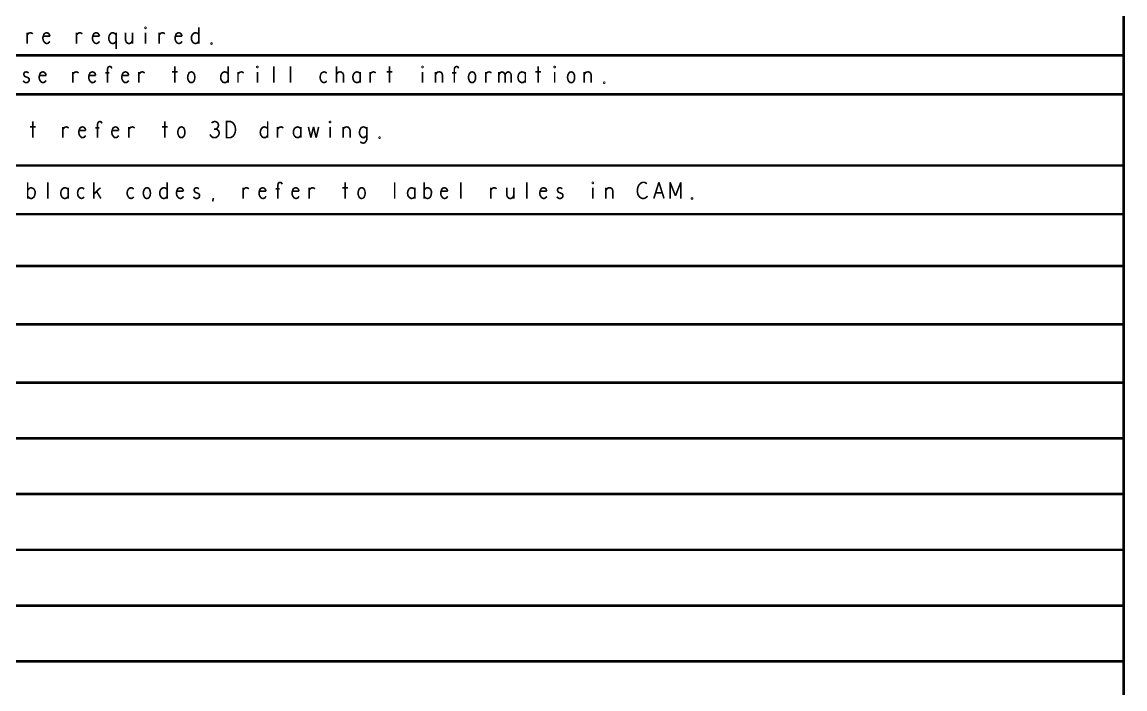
# Model space of a CAD drawing. Header units: millimetres. Extents: x 3885 to 4350, y -149 to 182.
# Drawn here: x 3971.9 to 4058.4, y -46.5 to 5.8 of the extents above; entities that cross this region are included whole.
import ezdxf

# ---------------------------------------------------------------- set-up
doc = ezdxf.new("R2010")
doc.units = ezdxf.units.MM
doc.header["$LTSCALE"] = 23.1
doc.layers.get('0').update_dxf_attribs({"linetype": 'CONTINUOUS'})

msp = doc.modelspace()

# ---------------------------------------------------------------- linework, layer by layer
for points, const_width in [([(3931.728, 57.195), (3931.728, -96.11), (4058.256, -96.11), (4058.256, 57.195)], 0.203), ([(3985.715, 5.406), (3985.715, 4.136)], 0.127), ([(3972.246, 4.813), (3972.327, 4.898), (3972.407, 4.961), (3972.52, 4.982), (3972.6, 4.961), (3972.697, 4.898)], 0.127), ([(3972.246, 4.136), (3972.246, 4.982)], 0.127), ([(3974.04, 4.707), (3973.992, 4.855), (3973.912, 4.94), (3973.799, 4.982), (3973.686, 4.961), (3973.59, 4.898), (3973.526, 4.749), (3973.493, 4.622), (3973.493, 4.495), (3973.526, 4.368), (3973.606, 4.241), (3973.703, 4.157), (3973.815, 4.136), (3973.928, 4.178), (3974.04, 4.305)], 0.127), ([(3973.526, 4.707), (3974.04, 4.707)], 0.127), ([(3976.132, 4.813), (3976.213, 4.898), (3976.293, 4.961), (3976.406, 4.982), (3976.487, 4.961), (3976.583, 4.898)], 0.127), ([(3976.132, 4.136), (3976.132, 4.982)], 0.127), ([(3977.927, 4.707), (3977.878, 4.855), (3977.798, 4.94), (3977.685, 4.982), (3977.573, 4.961), (3977.476, 4.898), (3977.412, 4.749), (3977.38, 4.622), (3977.38, 4.495), (3977.412, 4.368), (3977.492, 4.241), (3977.589, 4.157), (3977.701, 4.136), (3977.814, 4.178), (3977.927, 4.305)], 0.127), ([(3977.412, 4.707), (3977.927, 4.707)], 0.127), ([(3979.238, 4.792), (3979.158, 4.898), (3979.061, 4.961), (3978.949, 4.982), (3978.852, 4.961), (3978.739, 4.855), (3978.675, 4.707), (3978.659, 4.559), (3978.675, 4.411), (3978.739, 4.263), (3978.852, 4.157), (3978.949, 4.136), (3979.061, 4.157), (3979.158, 4.22), (3979.238, 4.326)], 0.127), ([(3979.238, 3.712), (3979.238, 4.982)], 0.127), ([(3979.97, 4.982), (3979.97, 4.39), (3980.035, 4.241), (3980.131, 4.157), (3980.244, 4.136), (3980.356, 4.157), (3980.453, 4.241), (3980.517, 4.39)], 0.127), ([(3980.517, 4.136), (3980.517, 4.982)], 0.127), ([(3981.539, 4.982), (3981.539, 4.136)], 0.127), ([(3982.609, 4.813), (3982.69, 4.898), (3982.77, 4.961), (3982.883, 4.982), (3982.964, 4.961), (3983.06, 4.898)], 0.127), ([(3982.609, 4.136), (3982.609, 4.982)], 0.127), ([(3984.404, 4.707), (3984.355, 4.855), (3984.275, 4.94), (3984.162, 4.982), (3984.05, 4.961), (3983.953, 4.898), (3983.889, 4.749), (3983.857, 4.622), (3983.857, 4.495), (3983.889, 4.368), (3983.969, 4.241), (3984.066, 4.157), (3984.178, 4.136), (3984.291, 4.178), (3984.404, 4.305)], 0.127), ([(3983.889, 4.707), (3984.404, 4.707)], 0.127), ([(3985.715, 4.326), (3985.651, 4.22), (3985.554, 4.157), (3985.442, 4.136), (3985.313, 4.178), (3985.216, 4.284), (3985.152, 4.411), (3985.136, 4.559), (3985.152, 4.707), (3985.216, 4.834), (3985.313, 4.94), (3985.442, 4.982), (3985.554, 4.961), (3985.635, 4.919), (3985.715, 4.834)], 0.127), ([(3931.747, 3.209), (4058.256, 3.209)], 0.203), ([(3971.934, 1.216), (3972.015, 1.131), (3972.127, 1.067), (3972.224, 1.067), (3972.32, 1.11), (3972.385, 1.173), (3972.417, 1.258), (3972.401, 1.385), (3972.336, 1.448), (3972.047, 1.575), (3971.983, 1.724), (3972.015, 1.829), (3972.079, 1.893), (3972.176, 1.914), (3972.272, 1.893), (3972.369, 1.829)], 0.127), ([(3973.745, 1.639), (3973.696, 1.787), (3973.616, 1.872), (3973.503, 1.914), (3973.391, 1.893), (3973.294, 1.829), (3973.23, 1.681), (3973.197, 1.554), (3973.197, 1.427), (3973.23, 1.3), (3973.31, 1.173), (3973.407, 1.089), (3973.519, 1.067), (3973.632, 1.11), (3973.745, 1.237)], 0.127), ([(3975.837, 1.745), (3975.917, 1.829), (3975.998, 1.893), (3976.11, 1.914), (3976.191, 1.893), (3976.287, 1.829)], 0.127), ([(3975.837, 1.067), (3975.837, 1.914)], 0.127), ([(3977.631, 1.639), (3977.583, 1.787), (3977.502, 1.872), (3977.389, 1.914), (3977.277, 1.893), (3977.18, 1.829), (3977.116, 1.681), (3977.084, 1.554), (3977.084, 1.427), (3977.116, 1.3), (3977.196, 1.173), (3977.293, 1.089), (3977.405, 1.067), (3977.518, 1.11), (3977.631, 1.237)], 0.127), ([(3978.701, 1.829), (3978.379, 1.829)], 0.127), ([(3978.556, 1.067), (3978.556, 2.147), (3978.588, 2.253), (3978.653, 2.316), (3978.749, 2.337), (3978.846, 2.295), (3978.894, 2.189)], 0.127), ([(3980.222, 1.639), (3980.173, 1.787), (3980.093, 1.872), (3979.98, 1.914), (3979.868, 1.893), (3979.771, 1.829), (3979.707, 1.681), (3979.674, 1.554), (3979.674, 1.427), (3979.707, 1.3), (3979.787, 1.173), (3979.884, 1.089), (3979.996, 1.067), (3980.109, 1.11), (3980.222, 1.237)], 0.127), ([(3981.018, 1.745), (3981.099, 1.829), (3981.179, 1.893), (3981.292, 1.914), (3981.372, 1.893), (3981.469, 1.829)], 0.127), ([(3981.018, 1.067), (3981.018, 1.914)], 0.127), ([(3983.609, 1.914), (3984.06, 1.914)], 0.127), ([(3983.834, 2.337), (3983.834, 1.067)], 0.127), ([(3988.01, 1.258), (3987.946, 1.152), (3987.849, 1.089), (3987.736, 1.067), (3987.608, 1.11), (3987.511, 1.216), (3987.447, 1.343), (3987.431, 1.491), (3987.447, 1.639), (3987.511, 1.766), (3987.608, 1.872), (3987.736, 1.914), (3987.849, 1.893), (3987.929, 1.851), (3988.01, 1.766)], 0.127), ([(3988.01, 2.337), (3988.01, 1.067)], 0.127), ([(3988.791, 1.745), (3988.871, 1.829), (3988.952, 1.893), (3989.064, 1.914), (3989.145, 1.893), (3989.241, 1.829)], 0.127), ([(3988.791, 1.067), (3988.791, 1.914)], 0.127), ([(3990.311, 1.914), (3990.311, 1.067)], 0.127), ([(3991.607, 1.067), (3991.607, 2.337)], 0.127), ([(3992.902, 1.067), (3992.902, 2.337)], 0.127), ([(3995.75, 1.808), (3995.638, 1.893), (3995.541, 1.914), (3995.412, 1.872), (3995.316, 1.787), (3995.252, 1.639), (3995.236, 1.491), (3995.252, 1.343), (3995.316, 1.216), (3995.412, 1.11), (3995.541, 1.067), (3995.654, 1.11), (3995.75, 1.194)], 0.127), ([(3996.515, 1.067), (3996.515, 2.337)], 0.127), ([(3996.515, 1.724), (3996.595, 1.829), (3996.676, 1.893), (3996.804, 1.914), (3996.901, 1.893), (3997.014, 1.808), (3997.062, 1.681), (3997.062, 1.067)], 0.127), ([(3998.373, 1.766), (3998.309, 1.851), (3998.212, 1.893), (3998.1, 1.914), (3997.987, 1.872), (3997.891, 1.787), (3997.826, 1.66), (3997.794, 1.491), (3997.826, 1.321), (3997.891, 1.194), (3997.987, 1.11), (3998.1, 1.067), (3998.212, 1.089), (3998.309, 1.152), (3998.373, 1.237)], 0.127), ([(3998.373, 1.067), (3998.373, 1.914)], 0.127), ([(3999.154, 1.745), (3999.234, 1.829), (3999.315, 1.893), (3999.427, 1.914), (3999.508, 1.893), (3999.604, 1.829)], 0.127), ([(3999.154, 1.067), (3999.154, 1.914)], 0.127), ([(4000.449, 1.914), (4000.9, 1.914)], 0.127), ([(4000.674, 2.337), (4000.674, 1.067)], 0.127), ([(4003.265, 1.914), (4003.265, 1.067)], 0.127), ([(4004.287, 1.702), (4004.352, 1.808), (4004.448, 1.893), (4004.577, 1.914), (4004.689, 1.893), (4004.786, 1.808), (4004.834, 1.66), (4004.834, 1.067)], 0.127), ([(4004.287, 1.067), (4004.287, 1.914)], 0.127), ([(4005.904, 1.829), (4005.582, 1.829)], 0.127), ([(4005.76, 1.067), (4005.76, 2.147), (4005.792, 2.253), (4005.856, 2.316), (4005.953, 2.337), (4006.049, 2.295), (4006.097, 2.189)], 0.127), ([(4008.222, 1.745), (4008.302, 1.829), (4008.383, 1.893), (4008.495, 1.914), (4008.576, 1.893), (4008.672, 1.829)], 0.127), ([(4008.222, 1.067), (4008.222, 1.914)], 0.127), ([(4009.26, 1.681), (4009.308, 1.787), (4009.388, 1.872), (4009.501, 1.914), (4009.613, 1.872), (4009.694, 1.787), (4009.742, 1.681), (4009.742, 1.067)], 0.127), ([(4009.26, 1.067), (4009.26, 1.914)], 0.127), ([(4009.742, 1.681), (4009.79, 1.787), (4009.871, 1.872), (4009.984, 1.914), (4010.096, 1.872), (4010.177, 1.787), (4010.225, 1.66), (4010.225, 1.067)], 0.127), ([(4011.327, 1.766), (4011.263, 1.851), (4011.166, 1.893), (4011.054, 1.914), (4010.941, 1.872), (4010.845, 1.787), (4010.78, 1.66), (4010.748, 1.491), (4010.78, 1.321), (4010.845, 1.194), (4010.941, 1.11), (4011.054, 1.067), (4011.166, 1.089), (4011.263, 1.152), (4011.327, 1.237)], 0.127), ([(4011.327, 1.067), (4011.327, 1.914)], 0.127), ([(4012.108, 1.914), (4012.558, 1.914)], 0.127), ([(4012.333, 2.337), (4012.333, 1.067)], 0.127), ([(4013.628, 1.914), (4013.628, 1.067)], 0.127), ([(4015.946, 1.702), (4016.01, 1.808), (4016.107, 1.893), (4016.235, 1.914), (4016.348, 1.893), (4016.445, 1.808), (4016.493, 1.66), (4016.493, 1.067)], 0.127), ([(4015.946, 1.067), (4015.946, 1.914)], 0.127), ([(3973.23, 1.639), (3973.745, 1.639)], 0.127), ([(3977.116, 1.639), (3977.631, 1.639)], 0.127), ([(3979.707, 1.639), (3980.222, 1.639)], 0.127), ([(3931.747, 0.161), (4058.256, 0.161)], 0.203), ([(3972.468, -2.4), (3972.918, -2.4)], 0.127), ([(3972.693, -1.976), (3972.693, -3.246)], 0.127), ([(3975.059, -2.569), (3975.139, -2.484), (3975.22, -2.421), (3975.332, -2.4), (3975.413, -2.421), (3975.509, -2.484)], 0.127), ([(3975.059, -3.246), (3975.059, -2.4)], 0.127), ([(3976.853, -2.675), (3976.805, -2.527), (3976.724, -2.442), (3976.611, -2.4), (3976.499, -2.421), (3976.402, -2.484), (3976.338, -2.632), (3976.306, -2.759), (3976.306, -2.886), (3976.338, -3.013), (3976.418, -3.14), (3976.515, -3.225), (3976.627, -3.246), (3976.74, -3.204), (3976.853, -3.077)], 0.127), ([(3977.923, -2.484), (3977.601, -2.484)], 0.127), ([(3977.778, -3.246), (3977.778, -2.167), (3977.81, -2.061), (3977.875, -1.997), (3977.971, -1.976), (3978.068, -2.019), (3978.116, -2.124)], 0.127), ([(3979.444, -2.675), (3979.395, -2.527), (3979.315, -2.442), (3979.202, -2.4), (3979.09, -2.421), (3978.993, -2.484), (3978.929, -2.632), (3978.896, -2.759), (3978.896, -2.886), (3978.929, -3.013), (3979.009, -3.14), (3979.106, -3.225), (3979.218, -3.246), (3979.331, -3.204), (3979.444, -3.077)], 0.127), ([(3980.24, -2.569), (3980.321, -2.484), (3980.401, -2.421), (3980.514, -2.4), (3980.594, -2.421), (3980.691, -2.484)], 0.127), ([(3980.24, -3.246), (3980.24, -2.4)], 0.127), ([(3982.831, -2.4), (3983.282, -2.4)], 0.127), ([(3983.056, -1.976), (3983.056, -3.246)], 0.127), ([(3986.589, -2.992), (3986.685, -3.14), (3986.814, -3.225), (3986.958, -3.246), (3987.087, -3.225), (3987.216, -3.119), (3987.296, -2.992), (3987.313, -2.865), (3987.28, -2.717), (3987.168, -2.611), (3987.055, -2.569), (3986.91, -2.569)], 0.127), ([(3987.055, -2.569), (3987.151, -2.505), (3987.232, -2.4), (3987.264, -2.273), (3987.232, -2.146), (3987.151, -2.04), (3987.007, -1.976), (3986.862, -1.997), (3986.717, -2.082)], 0.127), ([(3991.118, -3.056), (3991.054, -3.162), (3990.957, -3.225), (3990.845, -3.246), (3990.716, -3.204), (3990.62, -3.098), (3990.555, -2.971), (3990.539, -2.823), (3990.555, -2.675), (3990.62, -2.548), (3990.716, -2.442), (3990.845, -2.4), (3990.957, -2.421), (3991.038, -2.463), (3991.118, -2.548)], 0.127), ([(3991.118, -1.976), (3991.118, -3.246)], 0.127), ([(3991.899, -2.569), (3991.979, -2.484), (3992.06, -2.421), (3992.172, -2.4), (3992.253, -2.421), (3992.349, -2.484)], 0.127), ([(3991.899, -3.246), (3991.899, -2.4)], 0.127), ([(3993.709, -2.548), (3993.645, -2.463), (3993.548, -2.421), (3993.435, -2.4), (3993.323, -2.442), (3993.226, -2.527), (3993.162, -2.654), (3993.13, -2.823), (3993.162, -2.992), (3993.226, -3.119), (3993.323, -3.204), (3993.435, -3.246), (3993.548, -3.225), (3993.645, -3.162), (3993.709, -3.077)], 0.127), ([(3993.709, -3.246), (3993.709, -2.4)], 0.127), ([(3994.313, -2.4), (3994.506, -3.246)], 0.127), ([(3994.506, -3.246), (3994.715, -2.4)], 0.127), ([(3994.715, -2.4), (3994.924, -3.246)], 0.127), ([(3994.924, -3.246), (3995.117, -2.4)], 0.127), ([(3996.01, -2.4), (3996.01, -3.246)], 0.127), ([(3997.032, -2.611), (3997.097, -2.505), (3997.193, -2.421), (3997.322, -2.4), (3997.434, -2.421), (3997.531, -2.505), (3997.579, -2.654), (3997.579, -3.246)], 0.127), ([(3997.032, -3.246), (3997.032, -2.4)], 0.127), ([(3998.891, -2.569), (3998.826, -2.484), (3998.73, -2.421), (3998.617, -2.4), (3998.489, -2.442), (3998.408, -2.527), (3998.344, -2.675), (3998.311, -2.823), (3998.327, -2.95), (3998.392, -3.098), (3998.489, -3.204), (3998.617, -3.246), (3998.714, -3.225), (3998.826, -3.14), (3998.891, -3.056)], 0.127), ([(3998.376, -3.564), (3998.489, -3.648), (3998.617, -3.67), (3998.73, -3.648), (3998.826, -3.543), (3998.891, -3.394), (3998.891, -2.4)], 0.127), ([(3976.338, -2.675), (3976.853, -2.675)], 0.127), ([(3978.929, -2.675), (3979.444, -2.675)], 0.127), ([(3931.747, -5.427), (4058.256, -5.427)], 0.203), ([(3972.292, -8.015), (3972.292, -6.745)], 0.127), ([(3973.877, -8.015), (3973.877, -6.745)], 0.127), ([(3977.49, -8.015), (3977.49, -6.745)], 0.127), ([(3983.235, -6.745), (3983.235, -8.015)], 0.127), ([(3991.917, -8.015), (3991.917, -6.936), (3991.949, -6.83), (3992.013, -6.766), (3992.11, -6.745), (3992.206, -6.787), (3992.254, -6.893)], 0.127), ([(3997.195, -6.745), (3997.195, -8.015)], 0.127), ([(4001.081, -8.015), (4001.081, -6.745)], 0.127), ([(4003.382, -8.015), (4003.382, -6.745)], 0.127), ([(4006.262, -8.015), (4006.262, -6.745)], 0.127), ([(4011.444, -8.015), (4011.444, -6.745)], 0.127), ([(4020.866, -6.851), (4020.769, -6.787), (4020.657, -6.745), (4020.528, -6.745), (4020.383, -6.809), (4020.271, -6.914), (4020.19, -7.041), (4020.126, -7.253), (4020.11, -7.444), (4020.142, -7.634), (4020.19, -7.761), (4020.287, -7.888), (4020.399, -7.973), (4020.512, -8.015), (4020.624, -8.015), (4020.737, -7.973), (4020.834, -7.909), (4020.914, -7.825)], 0.127), ([(4021.405, -8.015), (4021.807, -6.745)], 0.127), ([(4021.807, -6.745), (4022.209, -8.015)], 0.127), ([(4022.684, -8.015), (4022.684, -6.745)], 0.127), ([(4022.684, -6.745), (4023.103, -7.803)], 0.127), ([(4023.103, -7.803), (4023.521, -6.745)], 0.127), ([(4023.521, -6.745), (4023.521, -8.015)], 0.127), ([(3972.292, -7.38), (3972.373, -7.253), (3972.47, -7.19), (3972.566, -7.168), (3972.711, -7.211), (3972.807, -7.295), (3972.872, -7.444), (3972.872, -7.613), (3972.839, -7.782), (3972.775, -7.909), (3972.663, -7.994), (3972.566, -8.015), (3972.47, -7.994), (3972.373, -7.93), (3972.292, -7.825)], 0.127), ([(3975.462, -7.317), (3975.398, -7.232), (3975.302, -7.19), (3975.189, -7.168), (3975.076, -7.211), (3974.98, -7.295), (3974.916, -7.422), (3974.883, -7.592), (3974.916, -7.761), (3974.98, -7.888), (3975.076, -7.973), (3975.189, -8.015), (3975.302, -7.994), (3975.398, -7.93), (3975.462, -7.846)], 0.127), ([(3975.462, -8.015), (3975.462, -7.168)], 0.127), ([(3976.726, -7.274), (3976.613, -7.19), (3976.516, -7.168), (3976.388, -7.211), (3976.291, -7.295), (3976.227, -7.444), (3976.211, -7.592), (3976.227, -7.74), (3976.291, -7.867), (3976.388, -7.973), (3976.516, -8.015), (3976.629, -7.973), (3976.726, -7.888)], 0.127), ([(3978.005, -7.168), (3977.49, -7.655)], 0.127), ([(3977.699, -7.465), (3978.037, -8.015)], 0.127), ([(3980.612, -7.274), (3980.499, -7.19), (3980.403, -7.168), (3980.274, -7.211), (3980.177, -7.295), (3980.113, -7.444), (3980.097, -7.592), (3980.113, -7.74), (3980.177, -7.867), (3980.274, -7.973), (3980.403, -8.015), (3980.515, -7.973), (3980.612, -7.888)], 0.127), ([(3983.235, -7.825), (3983.171, -7.93), (3983.074, -7.994), (3982.961, -8.015), (3982.833, -7.973), (3982.736, -7.867), (3982.672, -7.74), (3982.656, -7.592), (3982.672, -7.444), (3982.736, -7.317), (3982.833, -7.211), (3982.961, -7.168), (3983.074, -7.19), (3983.154, -7.232), (3983.235, -7.317)], 0.127), ([(3984.514, -7.444), (3984.466, -7.295), (3984.385, -7.211), (3984.273, -7.168), (3984.16, -7.19), (3984.064, -7.253), (3983.999, -7.401), (3983.967, -7.528), (3983.967, -7.655), (3983.999, -7.782), (3984.08, -7.909), (3984.176, -7.994), (3984.289, -8.015), (3984.401, -7.973), (3984.514, -7.846)], 0.127), ([(3983.999, -7.444), (3984.514, -7.444)], 0.127), ([(3985.295, -7.867), (3985.375, -7.952), (3985.488, -8.015), (3985.584, -8.015), (3985.681, -7.973), (3985.745, -7.909), (3985.777, -7.825), (3985.761, -7.698), (3985.697, -7.634), (3985.407, -7.507), (3985.343, -7.359), (3985.375, -7.253), (3985.44, -7.19), (3985.536, -7.168), (3985.633, -7.19), (3985.729, -7.253)], 0.127), ([(3989.197, -7.338), (3989.277, -7.253), (3989.358, -7.19), (3989.47, -7.168), (3989.551, -7.19), (3989.648, -7.253)], 0.127), ([(3989.197, -8.015), (3989.197, -7.168)], 0.127), ([(3990.991, -7.444), (3990.943, -7.295), (3990.862, -7.211), (3990.75, -7.168), (3990.637, -7.19), (3990.541, -7.253), (3990.476, -7.401), (3990.444, -7.528), (3990.444, -7.655), (3990.476, -7.782), (3990.557, -7.909), (3990.653, -7.994), (3990.766, -8.015), (3990.878, -7.973), (3990.991, -7.846)], 0.127), ([(3990.476, -7.444), (3990.991, -7.444)], 0.127), ([(3992.061, -7.253), (3991.739, -7.253)], 0.127), ([(3993.582, -7.444), (3993.534, -7.295), (3993.453, -7.211), (3993.341, -7.168), (3993.228, -7.19), (3993.131, -7.253), (3993.067, -7.401), (3993.035, -7.528), (3993.035, -7.655), (3993.067, -7.782), (3993.148, -7.909), (3993.244, -7.994), (3993.357, -8.015), (3993.469, -7.973), (3993.582, -7.846)], 0.127), ([(3993.067, -7.444), (3993.582, -7.444)], 0.127), ([(3994.379, -7.338), (3994.459, -7.253), (3994.54, -7.19), (3994.652, -7.168), (3994.733, -7.19), (3994.829, -7.253)], 0.127), ([(3994.379, -8.015), (3994.379, -7.168)], 0.127), ([(3996.969, -7.168), (3997.42, -7.168)], 0.127), ([(4002.666, -7.317), (4002.602, -7.232), (4002.505, -7.19), (4002.392, -7.168), (4002.28, -7.211), (4002.183, -7.295), (4002.119, -7.422), (4002.087, -7.592), (4002.119, -7.761), (4002.183, -7.888), (4002.28, -7.973), (4002.392, -8.015), (4002.505, -7.994), (4002.602, -7.93), (4002.666, -7.846)], 0.127), ([(4002.666, -8.015), (4002.666, -7.168)], 0.127), ([(4003.382, -7.38), (4003.463, -7.253), (4003.559, -7.19), (4003.656, -7.168), (4003.8, -7.211), (4003.897, -7.295), (4003.961, -7.444), (4003.961, -7.613), (4003.929, -7.782), (4003.865, -7.909), (4003.752, -7.994), (4003.656, -8.015), (4003.559, -7.994), (4003.463, -7.93), (4003.382, -7.825)], 0.127), ([(4005.241, -7.444), (4005.192, -7.295), (4005.112, -7.211), (4004.999, -7.168), (4004.887, -7.19), (4004.79, -7.253), (4004.726, -7.401), (4004.693, -7.528), (4004.693, -7.655), (4004.726, -7.782), (4004.806, -7.909), (4004.903, -7.994), (4005.015, -8.015), (4005.128, -7.973), (4005.241, -7.846)], 0.127), ([(4004.726, -7.444), (4005.241, -7.444)], 0.127), ([(4008.628, -7.338), (4008.708, -7.253), (4008.789, -7.19), (4008.901, -7.168), (4008.982, -7.19), (4009.079, -7.253)], 0.127), ([(4008.628, -8.015), (4008.628, -7.168)], 0.127), ([(4009.875, -7.168), (4009.875, -7.761), (4009.94, -7.909), (4010.036, -7.994), (4010.149, -8.015), (4010.261, -7.994), (4010.358, -7.909), (4010.422, -7.761)], 0.127), ([(4010.422, -8.015), (4010.422, -7.168)], 0.127), ([(4013.013, -7.444), (4012.965, -7.295), (4012.884, -7.211), (4012.772, -7.168), (4012.659, -7.19), (4012.562, -7.253), (4012.498, -7.401), (4012.466, -7.528), (4012.466, -7.655), (4012.498, -7.782), (4012.579, -7.909), (4012.675, -7.994), (4012.788, -8.015), (4012.9, -7.973), (4013.013, -7.846)], 0.127), ([(4012.498, -7.444), (4013.013, -7.444)], 0.127), ([(4013.794, -7.867), (4013.874, -7.952), (4013.987, -8.015), (4014.083, -8.015), (4014.18, -7.973), (4014.244, -7.909), (4014.276, -7.825), (4014.26, -7.698), (4014.196, -7.634), (4013.906, -7.507), (4013.842, -7.359), (4013.874, -7.253), (4013.938, -7.19), (4014.035, -7.168), (4014.131, -7.19), (4014.228, -7.253)], 0.127), ([(4016.626, -7.168), (4016.626, -8.015)], 0.127), ([(4017.647, -7.38), (4017.712, -7.274), (4017.809, -7.19), (4017.937, -7.168), (4018.05, -7.19), (4018.146, -7.274), (4018.195, -7.422), (4018.195, -8.015)], 0.127), ([(4017.647, -8.015), (4017.647, -7.168)], 0.127), ([(4022.065, -7.571), (4021.55, -7.571)], 0.127), ([(3986.799, -8.248), (3986.864, -7.973)], 0.127), ([(3931.747, -9.243), (4058.256, -9.243)], 0.203), ([(3931.747, -13.307), (4058.256, -13.307)], 0.203), ([(3931.747, -17.879), (4058.256, -17.879)], 0.203), ([(3931.747, -22.451), (4058.256, -22.451)], 0.203), ([(3931.747, -26.819), (4058.256, -26.819)], 0.203), ([(3931.747, -31.188), (4058.256, -31.188)], 0.203), ([(3931.747, -35.557), (4058.256, -35.557)], 0.203), ([(3931.747, -39.926), (4058.256, -39.926)], 0.203), ([(3931.747, -44.295), (4058.256, -44.295)], 0.203)]:
    msp.add_lwpolyline(points, dxfattribs=dict(const_width=const_width))
at = {"const_width": 0.127}
for points in [[(3981.539, 5.321), (3981.507, 5.342), (3981.507, 5.384), (3981.539, 5.406), (3981.572, 5.384), (3981.572, 5.342)], [(3986.721, 4.093), (3986.689, 4.114), (3986.689, 4.157), (3986.721, 4.178), (3986.753, 4.157), (3986.753, 4.114)], [(3985.13, 1.067), (3985.033, 1.089), (3984.937, 1.173), (3984.872, 1.321), (3984.84, 1.491), (3984.872, 1.66), (3984.937, 1.808), (3985.033, 1.893), (3985.13, 1.914), (3985.226, 1.893), (3985.323, 1.808), (3985.387, 1.66), (3985.403, 1.491), (3985.387, 1.321), (3985.323, 1.173), (3985.226, 1.089)], [(3990.311, 2.253), (3990.279, 2.274), (3990.279, 2.316), (3990.311, 2.337), (3990.343, 2.316), (3990.343, 2.274)], [(4003.265, 2.253), (4003.233, 2.274), (4003.233, 2.316), (4003.265, 2.337), (4003.297, 2.316), (4003.297, 2.274)], [(4007.151, 1.067), (4007.055, 1.089), (4006.958, 1.173), (4006.894, 1.321), (4006.862, 1.491), (4006.894, 1.66), (4006.958, 1.808), (4007.055, 1.893), (4007.151, 1.914), (4007.248, 1.893), (4007.344, 1.808), (4007.409, 1.66), (4007.425, 1.491), (4007.409, 1.321), (4007.344, 1.173), (4007.248, 1.089)], [(4013.628, 2.253), (4013.596, 2.274), (4013.596, 2.316), (4013.628, 2.337), (4013.661, 2.316), (4013.661, 2.274)], [(4014.924, 1.067), (4014.827, 1.089), (4014.731, 1.173), (4014.667, 1.321), (4014.634, 1.491), (4014.667, 1.66), (4014.731, 1.808), (4014.827, 1.893), (4014.924, 1.914), (4015.02, 1.893), (4015.117, 1.808), (4015.181, 1.66), (4015.197, 1.491), (4015.181, 1.321), (4015.117, 1.173), (4015.02, 1.089)], [(4017.515, 1.025), (4017.482, 1.046), (4017.482, 1.089), (4017.515, 1.11), (4017.547, 1.089), (4017.547, 1.046)], [(3984.352, -3.246), (3984.255, -3.225), (3984.159, -3.14), (3984.094, -2.992), (3984.062, -2.823), (3984.094, -2.654), (3984.159, -2.505), (3984.255, -2.421), (3984.352, -2.4), (3984.448, -2.421), (3984.545, -2.505), (3984.609, -2.654), (3984.625, -2.823), (3984.609, -2.992), (3984.545, -3.14), (3984.448, -3.225)], [(3987.884, -3.246), (3987.884, -1.976), (3988.206, -1.976), (3988.334, -2.04), (3988.431, -2.124), (3988.511, -2.251), (3988.576, -2.4), (3988.592, -2.611), (3988.576, -2.823), (3988.511, -2.971), (3988.431, -3.098), (3988.334, -3.183), (3988.206, -3.246)], [(3996.01, -2.061), (3995.978, -2.04), (3995.978, -1.997), (3996.01, -1.976), (3996.042, -1.997), (3996.042, -2.04)], [(3999.896, -3.289), (3999.864, -3.267), (3999.864, -3.225), (3999.896, -3.204), (3999.929, -3.225), (3999.929, -3.267)], [(4016.626, -6.83), (4016.593, -6.809), (4016.593, -6.766), (4016.626, -6.745), (4016.658, -6.766), (4016.658, -6.809)], [(3981.65, -8.015), (3981.553, -7.994), (3981.457, -7.909), (3981.393, -7.761), (3981.36, -7.592), (3981.393, -7.422), (3981.457, -7.274), (3981.553, -7.19), (3981.65, -7.168), (3981.746, -7.19), (3981.843, -7.274), (3981.907, -7.422), (3981.923, -7.592), (3981.907, -7.761), (3981.843, -7.909), (3981.746, -7.994)], [(3998.49, -8.015), (3998.394, -7.994), (3998.297, -7.909), (3998.233, -7.761), (3998.2, -7.592), (3998.233, -7.422), (3998.297, -7.274), (3998.394, -7.19), (3998.49, -7.168), (3998.587, -7.19), (3998.683, -7.274), (3998.747, -7.422), (3998.764, -7.592), (3998.747, -7.761), (3998.683, -7.909), (3998.587, -7.994)], [(4024.398, -8.057), (4024.366, -8.036), (4024.366, -7.994), (4024.398, -7.973), (4024.43, -7.994), (4024.43, -8.036)]]:
    msp.add_lwpolyline(points, close=True, dxfattribs=at)

doc.saveas('drawing.dxf')
